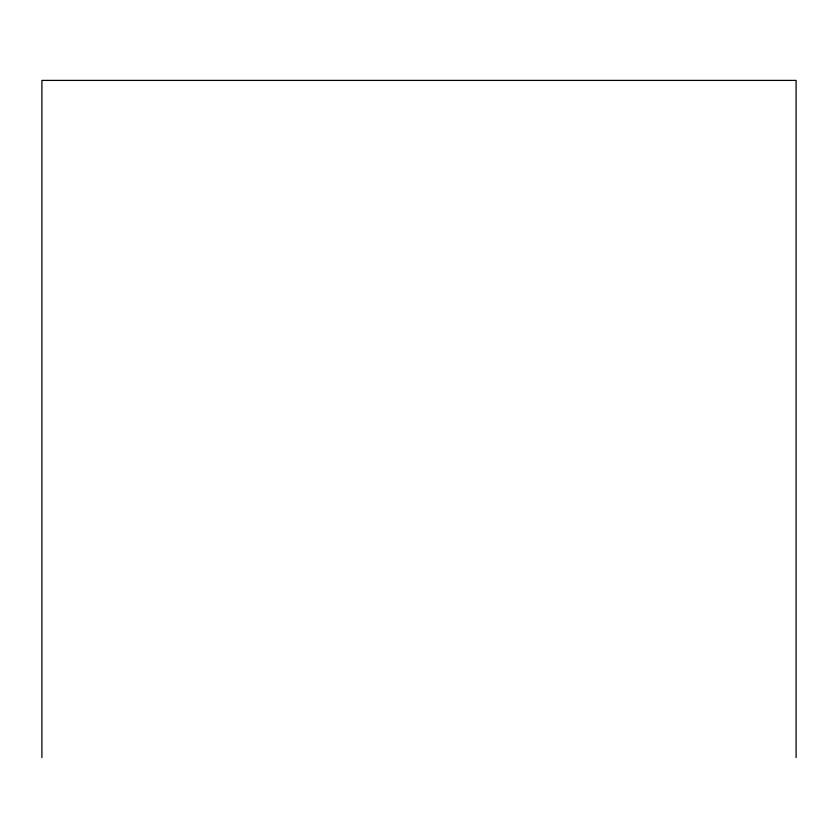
<?xml version="1.0" encoding="UTF-8"?>
<svg xmlns="http://www.w3.org/2000/svg" width="838" height="838" viewBox="0 0 838 838"><rect width="100%" height="100%" fill="white"/><g stroke="black" fill="none" stroke-linecap="round" stroke-linejoin="round"><path stroke-width="1.26" d="M796.1 757.594L796.1 80.406L41.9 80.406L41.9 757.594"/></g></svg>
